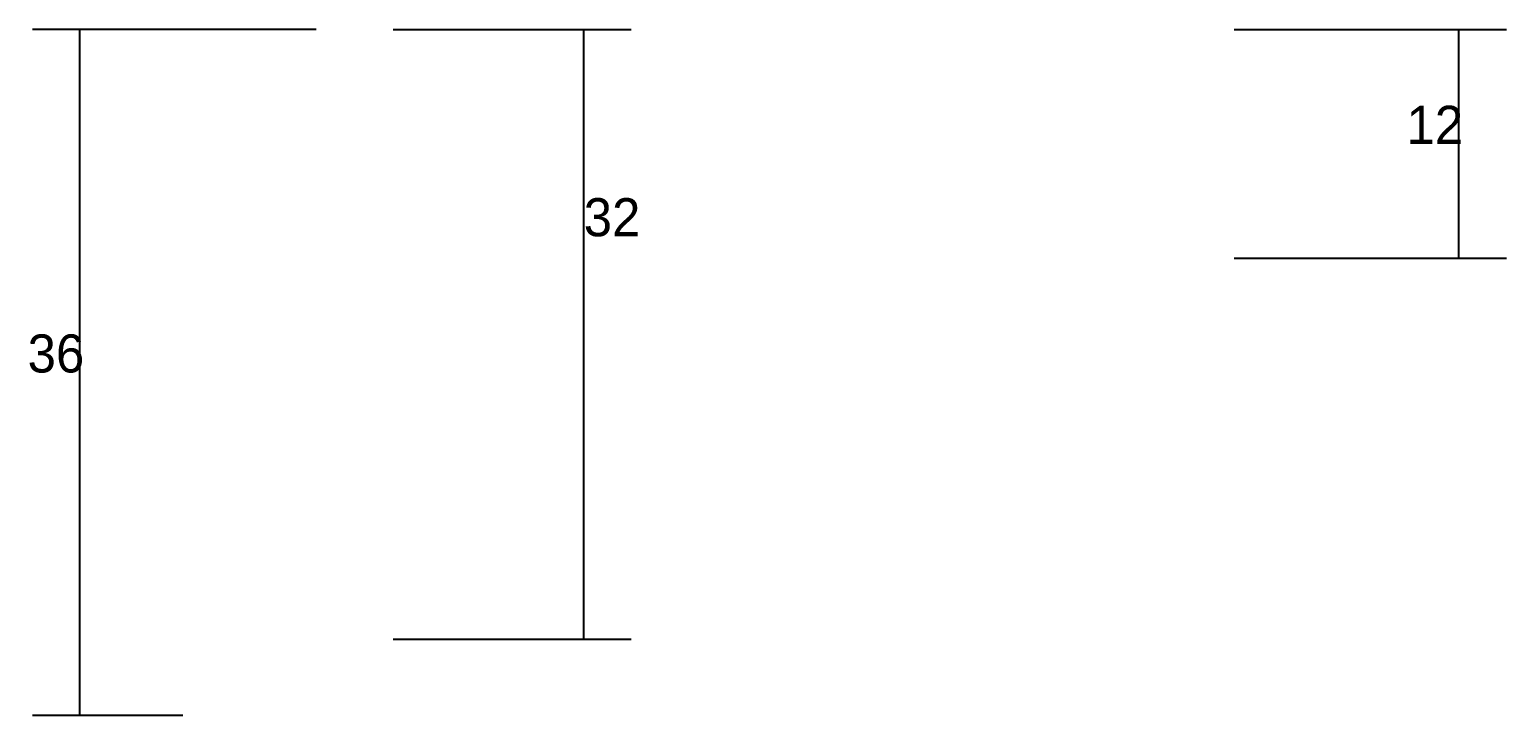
# Model space of a CAD drawing. Header units: metres. Extents: x 129251 to 133537, y 28019 to 29041.
# Drawn here: x 131699.6 to 131854.7, y 28070 to 28142 of the extents above; entities that cross this region are included whole.
import ezdxf

# ---------------------------------------------------------------- set-up
doc = ezdxf.new("R2010")
doc.units = ezdxf.units.M
doc.layers.add('COTA', color=241, linetype='Continuous')
doc.layers.add('Cota Seção (2x)', color=4, linetype='Continuous')

msp = doc.modelspace()

# ---------------------------------------------------------------- linework, layer by layer
at = {"layer": 'COTA'}
for p, q in [((131729.7, 28142), (131699.9, 28142)), ((131704.9, 28070), (131704.9, 28142)), ((131826.1, 28142), (131854.7, 28142)), ((131849.7, 28118), (131849.7, 28142)), ((131826.1, 28118), (131854.7, 28118)), ((131715.7, 28070), (131699.9, 28070))]:
    msp.add_line(p, q, dxfattribs=at)
at = {"layer": 'Cota Seção (2x)'}
for p, q in [((131737.8, 28142), (131762.8, 28142)), ((131757.8, 28078), (131757.8, 28142)), ((131737.8, 28078), (131762.8, 28078))]:
    msp.add_line(p, q, dxfattribs=at)

# ---------------------------------------------------------------- texts
at = {"layer": 'COTA'}
for s, p in [('12', (131844.2, 28130)), ('36', (131699.4, 28106))]:
    msp.add_text(s, height=4, dxfattribs=at).set_placement(p)
at = {"layer": 'Cota Seção (2x)'}
msp.add_text('32', height=4, dxfattribs=at).set_placement((131757.8, 28120.3))

doc.saveas('drawing.dxf')
